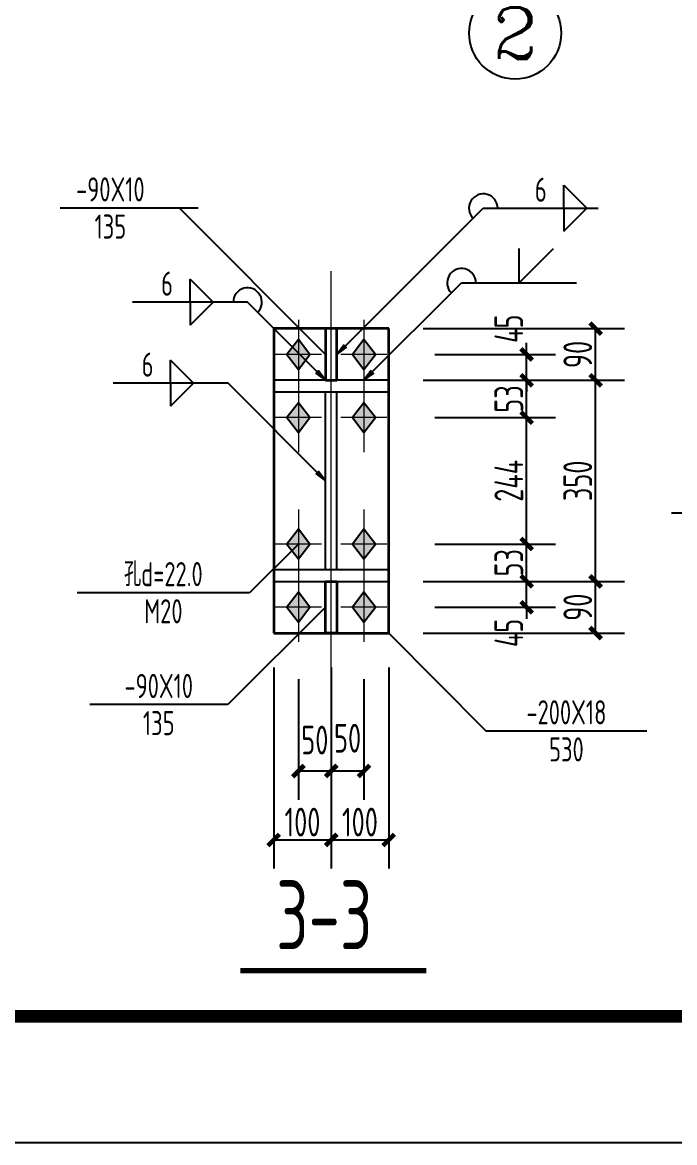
# Model space of a CAD drawing. Extents: x 69728788 to 150163257, y 20675998 to 43663798.
# Drawn here: x 75059633 to 75065307, y 20908088 to 20917836 of the extents above; entities that cross this region are included whole.
import ezdxf
from ezdxf.enums import TextEntityAlignment as Align

# ---------------------------------------------------------------- set-up
doc = ezdxf.new("R2010")
doc.units = 0
doc.header["$LTSCALE"] = 1000
doc.header["$MEASUREMENT"] = 0
doc.linetypes.add('线型6', pattern=[8.75, 5, -1.25, 1.25, -1.25])
doc.layers.get('0').update_dxf_attribs({"linetype": 'CONTINUOUS'})
doc.layers.get('DEFPOINTS').update_dxf_attribs({"linetype": 'CONTINUOUS'})
for name, color, linetype in [('10', 7, 'CONTINUOUS'), ('AXIS', 3, 'CONTINUOUS'), ('AXIS_TEXT', 7, 'CONTINUOUS'), ('PUB_TITLE', 4, 'CONTINUOUS'), ('尺寸标注', 253, 'CONTINUOUS'), ('焊缝标注', 253, 'CONTINUOUS'), ('螺栓孔标注', 253, 'CONTINUOUS'), ('钢板标注', 253, 'CONTINUOUS')]:
    doc.layers.add(name, color=color, linetype=linetype)
doc.layers.add('20', color=2, linetype='CONTINUOUS', lineweight=35)
doc.styles.add('COMPLEX', font='COMPLEX')
doc.styles.add('PkpmHz', font='Pkpmeng', dxfattribs={"width": 0.7, "bigfont": 'hztxt'})
doc.styles.add('TSSD_Rein', font='atssdeng.shx', dxfattribs={"width": 0.7, "bigfont": 'atssdchn.shx'})
doc.dimstyles.new('Pkpm_1.00', dxfattribs={"dimtxt": 250, "dimasz": 100, "dimexe": 250, "dimexo": 0.0625, "dimgap": 30, "dimtad": 1, "dimdec": 0, "dimrnd": 5, "dimzin": 0, "dimdsep": 46, "dimtxsty": 'PkpmHz', "dimblk1": 'ARCHTICK', "dimblk2": 'ARCHTICK', "dimsah": 1, "dimcen": 0.09, "dimadec": 0, "dimazin": 0, "dimtfac": 1, "dimtdec": 0, "dimtmove": 2, "dimatfit": 1, "dimfxl": 1, "dimtolj": 1, "dimtzin": 0, "dimarcsym": 0})

# ---------------------------------------------------------------- blocks, each defined once
blk = doc.blocks.new('_AXISO')
blk.add_circle((0, 0), 0.5)
at = {"layer": 'AXIS_TEXT', "style": 'COMPLEX', "width": 1.041667}
blk.add_attdef('A', text='', height=0.56, dxfattribs=at).set_placement((-0.25, -0.28), (0.25, -0.28), align=Align.FIT)
blk = doc.blocks.new('_ArchTick')
at = {"color": 0, "linetype": 'ByBlock', "const_width": 0.4}
blk.add_lwpolyline([(-0.5, -0.5), (0.5, 0.5)], dxfattribs=at)
blk = doc.blocks.new('*D7214')
at = {"layer": 'DEFPOINTS', "color": 0, "linetype": 'Continuous'}
for p in [(75062819.7, 20914946.7), (75064019.7, 20914946.7), (75062819.7, 20914721.7)]:
    blk.add_point(p, dxfattribs=at)
at = {"layer": '尺寸标注', "color": 0, "linetype": 'Continuous', "lineweight": -2}
for p, q in [((75064019.7, 20914946.7), (75064019.7, 20915046.7)), ((75063219.7, 20914946.7), (75064269.7, 20914946.7)), ((75064019.7, 20914721.7), (75064019.7, 20914946.7)), ((75063219.7, 20914721.7), (75064269.7, 20914721.7)), ((75064019.7, 20914721.7), (75064019.7, 20914621.7))]:
    blk.add_line(p, q, dxfattribs=at)
at = {"layer": '尺寸标注', "color": 0, "linetype": 'Continuous', "lineweight": -2, "xscale": 100, "yscale": 100, "zscale": 100}
for p, rotation in [((75064019.7, 20914946.7), 270), ((75064019.7, 20914721.7), 90)]:
    blk.add_blockref('_ArchTick', p, dxfattribs=dict(at, rotation=rotation))
at = {"layer": '尺寸标注', "color": 0, "linetype": 'Continuous', "insert": (75063864.5, 20915170.3), "char_height": 250, "attachment_point": 5, "rotation": 90, "style": 'PkpmHz'}
blk.add_mtext('\\A1;45', dxfattribs=at)
blk = doc.blocks.new('*D7215')
at = {"layer": 'DEFPOINTS', "color": 0, "linetype": 'Continuous'}
for p in [(75062819.7, 20914721.7), (75064019.7, 20914721.7), (75062819.7, 20914396.7)]:
    blk.add_point(p, dxfattribs=at)
at = {"layer": '尺寸标注', "color": 0, "linetype": 'Continuous', "lineweight": -2}
for p, q in [((75063219.7, 20914721.7), (75064269.7, 20914721.7)), ((75064019.7, 20914396.7), (75064019.7, 20914721.7)), ((75063219.7, 20914396.7), (75064269.7, 20914396.7))]:
    blk.add_line(p, q, dxfattribs=at)
at = {"layer": '尺寸标注', "color": 0, "linetype": 'Continuous', "lineweight": -2, "xscale": 100, "yscale": 100, "zscale": 100}
for p, rotation in [((75064019.7, 20914721.7), 90), ((75064019.7, 20914396.7), 270)]:
    blk.add_blockref('_ArchTick', p, dxfattribs=dict(at, rotation=rotation))
at = {"layer": '尺寸标注', "color": 0, "linetype": 'Continuous', "insert": (75063864.7, 20914559.2), "char_height": 250, "attachment_point": 5, "rotation": 90, "style": 'PkpmHz'}
blk.add_mtext('\\A1;53', dxfattribs=at)
blk = doc.blocks.new('*D7216')
at = {"layer": 'DEFPOINTS', "color": 0, "linetype": 'Continuous'}
for p in [(75062819.7, 20912971.7), (75064019.7, 20912971.7), (75062819.7, 20912746.7)]:
    blk.add_point(p, dxfattribs=at)
at = {"layer": '尺寸标注', "color": 0, "linetype": 'Continuous', "lineweight": -2}
for p, q in [((75064019.7, 20912971.7), (75064019.7, 20913071.7)), ((75063219.7, 20912971.7), (75064269.7, 20912971.7)), ((75064019.7, 20912746.7), (75064019.7, 20912971.7)), ((75063219.7, 20912746.7), (75064269.7, 20912746.7)), ((75064019.7, 20912746.7), (75064019.7, 20912646.7))]:
    blk.add_line(p, q, dxfattribs=at)
at = {"layer": '尺寸标注', "color": 0, "linetype": 'Continuous', "lineweight": -2, "xscale": 100, "yscale": 100, "zscale": 100}
for p, rotation in [((75064019.7, 20912971.7), 270), ((75064019.7, 20912746.7), 90)]:
    blk.add_blockref('_ArchTick', p, dxfattribs=dict(at, rotation=rotation))
at = {"layer": '尺寸标注', "color": 0, "linetype": 'Continuous', "insert": (75063864.5, 20912523.1), "char_height": 250, "attachment_point": 5, "rotation": 90, "style": 'PkpmHz'}
blk.add_mtext('\\A1;45', dxfattribs=at)
blk = doc.blocks.new('*D7217')
at = {"layer": 'DEFPOINTS', "color": 0, "linetype": 'Continuous'}
for p in [(75062819.7, 20913296.7), (75064019.7, 20913296.7), (75062819.7, 20912971.7)]:
    blk.add_point(p, dxfattribs=at)
at = {"layer": '尺寸标注', "color": 0, "linetype": 'Continuous', "lineweight": -2}
for p, q in [((75063219.7, 20913296.7), (75064269.7, 20913296.7)), ((75064019.7, 20912971.7), (75064019.7, 20913296.7)), ((75063219.7, 20912971.7), (75064269.7, 20912971.7))]:
    blk.add_line(p, q, dxfattribs=at)
at = {"layer": '尺寸标注', "color": 0, "linetype": 'Continuous', "lineweight": -2, "xscale": 100, "yscale": 100, "zscale": 100}
for p, rotation in [((75064019.7, 20913296.7), 90), ((75064019.7, 20912971.7), 270)]:
    blk.add_blockref('_ArchTick', p, dxfattribs=dict(at, rotation=rotation))
at = {"layer": '尺寸标注', "color": 0, "linetype": 'Continuous', "insert": (75063864.7, 20913134.2), "char_height": 250, "attachment_point": 5, "rotation": 90, "style": 'PkpmHz'}
blk.add_mtext('\\A1;53', dxfattribs=at)
blk = doc.blocks.new('*D7218')
at = {"layer": 'DEFPOINTS', "color": 0, "linetype": 'Continuous'}
for p in [(75062819.7, 20914396.7), (75064019.7, 20914396.7), (75062819.7, 20913296.7)]:
    blk.add_point(p, dxfattribs=at)
at = {"layer": '尺寸标注', "color": 0, "linetype": 'Continuous', "lineweight": -2}
for p, q in [((75063219.7, 20914396.7), (75064269.7, 20914396.7)), ((75064019.7, 20913296.7), (75064019.7, 20914396.7)), ((75063219.7, 20913296.7), (75064269.7, 20913296.7))]:
    blk.add_line(p, q, dxfattribs=at)
at = {"layer": '尺寸标注', "color": 0, "linetype": 'Continuous', "lineweight": -2, "xscale": 100, "yscale": 100, "zscale": 100}
for p, rotation in [((75064019.7, 20914396.7), 90), ((75064019.7, 20913296.7), 270)]:
    blk.add_blockref('_ArchTick', p, dxfattribs=dict(at, rotation=rotation))
at = {"layer": '尺寸标注', "color": 0, "linetype": 'Continuous', "insert": (75063864.7, 20913846.7), "char_height": 250, "attachment_point": 5, "rotation": 90, "style": 'PkpmHz'}
blk.add_mtext('\\A1;244', dxfattribs=at)
blk = doc.blocks.new('*D7219')
at = {"layer": 'DEFPOINTS', "color": 0, "linetype": 'Continuous'}
for p in [(75062034.7, 20912521.7), (75062319.7, 20912521.7), (75062319.7, 20911321.7)]:
    blk.add_point(p, dxfattribs=at)
at = {"layer": '尺寸标注', "color": 0, "linetype": 'Continuous', "lineweight": -2}
for p, q in [((75062034.7, 20912121.7), (75062034.7, 20911071.7)), ((75062319.7, 20912121.7), (75062319.7, 20911071.7)), ((75062034.7, 20911321.7), (75062319.7, 20911321.7))]:
    blk.add_line(p, q, dxfattribs=at)
at = {"layer": '尺寸标注', "color": 0, "linetype": 'Continuous', "lineweight": -2, "xscale": 100, "yscale": 100, "zscale": 100, "rotation": 180}
blk.add_blockref('_ArchTick', (75062034.7, 20911321.7), dxfattribs=at)
at = {"layer": '尺寸标注', "color": 0, "linetype": 'Continuous', "lineweight": -2, "xscale": 100, "yscale": 100, "zscale": 100}
blk.add_blockref('_ArchTick', (75062319.7, 20911321.7), dxfattribs=at)
at = {"layer": '尺寸标注', "color": 0, "linetype": 'Continuous', "insert": (75062177.2, 20911590.7), "char_height": 250, "attachment_point": 5, "style": 'PkpmHz'}
blk.add_mtext('\\A1;50', dxfattribs=at)
blk = doc.blocks.new('*D7220')
at = {"layer": 'DEFPOINTS', "color": 0, "linetype": 'Continuous'}
for p in [(75062319.7, 20912521.7), (75062604.7, 20912521.7), (75062604.7, 20911321.7)]:
    blk.add_point(p, dxfattribs=at)
at = {"layer": '尺寸标注', "color": 0, "linetype": 'Continuous', "lineweight": -2}
for p, q in [((75062319.7, 20912121.7), (75062319.7, 20911071.7)), ((75062604.7, 20912121.7), (75062604.7, 20911071.7)), ((75062319.7, 20911321.7), (75062604.7, 20911321.7))]:
    blk.add_line(p, q, dxfattribs=at)
at = {"layer": '尺寸标注', "color": 0, "linetype": 'Continuous', "lineweight": -2, "xscale": 100, "yscale": 100, "zscale": 100, "rotation": 180}
blk.add_blockref('_ArchTick', (75062319.7, 20911321.7), dxfattribs=at)
at = {"layer": '尺寸标注', "color": 0, "linetype": 'Continuous', "lineweight": -2, "xscale": 100, "yscale": 100, "zscale": 100}
blk.add_blockref('_ArchTick', (75062604.7, 20911321.7), dxfattribs=at)
at = {"layer": '尺寸标注', "color": 0, "linetype": 'Continuous', "insert": (75062462.2, 20911606.8), "char_height": 250, "attachment_point": 5, "style": 'PkpmHz'}
blk.add_mtext('\\A1;50', dxfattribs=at)
blk = doc.blocks.new('*D7221')
at = {"layer": 'DEFPOINTS', "color": 0, "linetype": 'Continuous'}
for p in [(75061819.7, 20912521.7), (75062319.7, 20912521.7), (75062319.7, 20910721.7)]:
    blk.add_point(p, dxfattribs=at)
at = {"layer": '尺寸标注', "color": 0, "linetype": 'Continuous', "lineweight": -2}
for p, q in [((75061819.7, 20912221.7), (75061819.7, 20910471.7)), ((75062319.7, 20912221.7), (75062319.7, 20910471.7)), ((75061819.7, 20910721.7), (75062319.7, 20910721.7))]:
    blk.add_line(p, q, dxfattribs=at)
at = {"layer": '尺寸标注', "color": 0, "linetype": 'Continuous', "lineweight": -2, "xscale": 100, "yscale": 100, "zscale": 100, "rotation": 180}
blk.add_blockref('_ArchTick', (75061819.7, 20910721.7), dxfattribs=at)
at = {"layer": '尺寸标注', "color": 0, "linetype": 'Continuous', "lineweight": -2, "xscale": 100, "yscale": 100, "zscale": 100}
blk.add_blockref('_ArchTick', (75062319.7, 20910721.7), dxfattribs=at)
at = {"layer": '尺寸标注', "color": 0, "linetype": 'Continuous', "insert": (75062069.7, 20910876.7), "char_height": 250, "attachment_point": 5, "style": 'PkpmHz'}
blk.add_mtext('\\A1;100', dxfattribs=at)
blk = doc.blocks.new('*D7222')
at = {"layer": 'DEFPOINTS', "color": 0, "linetype": 'Continuous'}
for p in [(75062319.7, 20912521.7), (75062819.7, 20912521.7), (75062819.7, 20910721.7)]:
    blk.add_point(p, dxfattribs=at)
at = {"layer": '尺寸标注', "color": 0, "linetype": 'Continuous', "lineweight": -2}
for p, q in [((75062319.7, 20912221.7), (75062319.7, 20910471.7)), ((75062819.7, 20912221.7), (75062819.7, 20910471.7)), ((75062319.7, 20910721.7), (75062819.7, 20910721.7))]:
    blk.add_line(p, q, dxfattribs=at)
at = {"layer": '尺寸标注', "color": 0, "linetype": 'Continuous', "lineweight": -2, "xscale": 100, "yscale": 100, "zscale": 100, "rotation": 180}
blk.add_blockref('_ArchTick', (75062319.7, 20910721.7), dxfattribs=at)
at = {"layer": '尺寸标注', "color": 0, "linetype": 'Continuous', "lineweight": -2, "xscale": 100, "yscale": 100, "zscale": 100}
blk.add_blockref('_ArchTick', (75062819.7, 20910721.7), dxfattribs=at)
at = {"layer": '尺寸标注', "color": 0, "linetype": 'Continuous', "insert": (75062569.7, 20910876.7), "char_height": 250, "attachment_point": 5, "style": 'PkpmHz'}
blk.add_mtext('\\A1;100', dxfattribs=at)
blk = doc.blocks.new('*D7223')
at = {"layer": 'DEFPOINTS', "color": 0, "linetype": 'Continuous'}
for p in [(75062819.7, 20912971.7), (75064619.7, 20912971.7), (75062819.7, 20912521.7)]:
    blk.add_point(p, dxfattribs=at)
at = {"layer": '尺寸标注', "color": 0, "linetype": 'Continuous', "lineweight": -2}
for p, q in [((75063119.7, 20912971.7), (75064869.7, 20912971.7)), ((75064619.7, 20912521.7), (75064619.7, 20912971.7)), ((75063119.7, 20912521.7), (75064869.7, 20912521.7))]:
    blk.add_line(p, q, dxfattribs=at)
at = {"layer": '尺寸标注', "color": 0, "linetype": 'Continuous', "lineweight": -2, "xscale": 100, "yscale": 100, "zscale": 100}
for p, rotation in [((75064619.7, 20912971.7), 90), ((75064619.7, 20912521.7), 270)]:
    blk.add_blockref('_ArchTick', p, dxfattribs=dict(at, rotation=rotation))
at = {"layer": '尺寸标注', "color": 0, "linetype": 'Continuous', "insert": (75064464.7, 20912746.7), "char_height": 250, "attachment_point": 5, "rotation": 90, "style": 'PkpmHz'}
blk.add_mtext('\\A1;90', dxfattribs=at)
blk = doc.blocks.new('*D7224')
at = {"layer": 'DEFPOINTS', "color": 0, "linetype": 'Continuous'}
for p in [(75062819.7, 20914721.7), (75064619.7, 20914721.7), (75062819.7, 20912971.7)]:
    blk.add_point(p, dxfattribs=at)
at = {"layer": '尺寸标注', "color": 0, "linetype": 'Continuous', "lineweight": -2}
for p, q in [((75063119.7, 20914721.7), (75064869.7, 20914721.7)), ((75064619.7, 20912971.7), (75064619.7, 20914721.7)), ((75063119.7, 20912971.7), (75064869.7, 20912971.7))]:
    blk.add_line(p, q, dxfattribs=at)
at = {"layer": '尺寸标注', "color": 0, "linetype": 'Continuous', "lineweight": -2, "xscale": 100, "yscale": 100, "zscale": 100}
for p, rotation in [((75064619.7, 20914721.7), 90), ((75064619.7, 20912971.7), 270)]:
    blk.add_blockref('_ArchTick', p, dxfattribs=dict(at, rotation=rotation))
at = {"layer": '尺寸标注', "color": 0, "linetype": 'Continuous', "insert": (75064464.7, 20913846.7), "char_height": 250, "attachment_point": 5, "rotation": 90, "style": 'PkpmHz'}
blk.add_mtext('\\A1;350', dxfattribs=at)
blk = doc.blocks.new('*D7225')
at = {"layer": 'DEFPOINTS', "color": 0, "linetype": 'Continuous'}
for p in [(75062819.7, 20915171.7), (75064619.7, 20915171.7), (75062819.7, 20914721.7)]:
    blk.add_point(p, dxfattribs=at)
at = {"layer": '尺寸标注', "color": 0, "linetype": 'Continuous', "lineweight": -2}
for p, q in [((75063119.7, 20915171.7), (75064869.7, 20915171.7)), ((75064619.7, 20914721.7), (75064619.7, 20915171.7)), ((75063119.7, 20914721.7), (75064869.7, 20914721.7))]:
    blk.add_line(p, q, dxfattribs=at)
at = {"layer": '尺寸标注', "color": 0, "linetype": 'Continuous', "lineweight": -2, "xscale": 100, "yscale": 100, "zscale": 100}
for p, rotation in [((75064619.7, 20915171.7), 90), ((75064619.7, 20914721.7), 270)]:
    blk.add_blockref('_ArchTick', p, dxfattribs=dict(at, rotation=rotation))
at = {"layer": '尺寸标注', "color": 0, "linetype": 'Continuous', "insert": (75064464.7, 20914946.7), "char_height": 250, "attachment_point": 5, "rotation": 90, "style": 'PkpmHz'}
blk.add_mtext('\\A1;90', dxfattribs=at)

msp = doc.modelspace()

# ---------------------------------------------------------------- hatches: boundary and pattern name
at = {"layer": '10'}
for points in [[(75062034.7, 20915076.7), (75061934.7, 20914946.7), (75062034.7, 20914816.7), (75062134.7, 20914946.7)], [(75062604.7, 20915076.7), (75062504.7, 20914946.7), (75062604.7, 20914816.7), (75062704.7, 20914946.7)], [(75062034.7, 20914526.7), (75061934.7, 20914396.7), (75062034.7, 20914266.7), (75062134.7, 20914396.7)], [(75062604.7, 20914526.7), (75062504.7, 20914396.7), (75062604.7, 20914266.7), (75062704.7, 20914396.7)], [(75062034.7, 20913426.7), (75061934.7, 20913296.7), (75062034.7, 20913166.7), (75062134.7, 20913296.7)], [(75062604.7, 20913426.7), (75062504.7, 20913296.7), (75062604.7, 20913166.7), (75062704.7, 20913296.7)], [(75062034.7, 20912876.7), (75061934.7, 20912746.7), (75062034.7, 20912616.7), (75062134.7, 20912746.7)], [(75062604.7, 20912876.7), (75062504.7, 20912746.7), (75062604.7, 20912616.7), (75062704.7, 20912746.7)]]:
    msp.add_hatch(color=1, dxfattribs=at).paths.add_polyline_path(points)
at = {"layer": '焊缝标注'}
for points in [[(75062369.7, 20914946.7), (75062451.1, 20915006.8), (75062429.9, 20915028)], [(75062269.7, 20914721.7), (75062209.7, 20914803.1), (75062188.5, 20914781.9)], [(75062604.7, 20914721.7), (75062686.1, 20914781.8), (75062664.9, 20914803)], [(75062269.7, 20913846.7), (75062209.7, 20913928.1), (75062188.5, 20913906.9)]]:
    msp.add_hatch(color=256, dxfattribs=at).paths.add_polyline_path(points)

# ---------------------------------------------------------------- linework, layer by layer
at = {"layer": '10', "linetype": '线型6', "lineweight": 18, "ltscale": 100}
msp.add_line((75062319.7, 20912021.7), (75062319.7, 20915671.7), dxfattribs=at)
at = {"layer": '10', "color": 9, "lineweight": 18, "ltscale": 100}
for p, q in [((75062034.7, 20915246.7), (75062034.7, 20914646.7)), ((75062604.7, 20915246.7), (75062604.7, 20914646.7)), ((75062234.7, 20914946.7), (75061834.7, 20914946.7)), ((75062804.7, 20914946.7), (75062404.7, 20914946.7)), ((75062034.7, 20914696.7), (75062034.7, 20914096.7)), ((75062604.7, 20914696.7), (75062604.7, 20914096.7)), ((75062234.7, 20914396.7), (75061834.7, 20914396.7)), ((75062804.7, 20914396.7), (75062404.7, 20914396.7)), ((75062034.7, 20913596.7), (75062034.7, 20912996.7)), ((75062604.7, 20913596.7), (75062604.7, 20912996.7)), ((75062234.7, 20913296.7), (75061834.7, 20913296.7)), ((75062804.7, 20913296.7), (75062404.7, 20913296.7)), ((75062034.7, 20913046.7), (75062034.7, 20912446.7)), ((75062604.7, 20913046.7), (75062604.7, 20912446.7)), ((75062234.7, 20912746.7), (75061834.7, 20912746.7)), ((75062804.7, 20912746.7), (75062404.7, 20912746.7))]:
    msp.add_line(p, q, dxfattribs=at)
at = {"layer": '10', "color": 3, "ltscale": 100}
for p, q in [((75062819.7, 20914721.7), (75061819.7, 20914721.7)), ((75061819.7, 20914721.7), (75061819.7, 20914621.7)), ((75062819.7, 20914621.7), (75062819.7, 20914721.7)), ((75061819.7, 20914621.7), (75062819.7, 20914621.7)), ((75062269.7, 20913071.7), (75062269.7, 20914621.7)), ((75062369.7, 20913071.7), (75062369.7, 20914621.7)), ((75062819.7, 20913071.7), (75061819.7, 20913071.7)), ((75061819.7, 20913071.7), (75061819.7, 20912971.7)), ((75062819.7, 20912971.7), (75062819.7, 20913071.7)), ((75061819.7, 20912971.7), (75062819.7, 20912971.7))]:
    msp.add_line(p, q, dxfattribs=at)
at = {"layer": '10', "color": 1, "linetype": 'Continuous'}
for points in [[(75062034.7, 20915076.7), (75061934.7, 20914946.7), (75062034.7, 20914816.7), (75062134.7, 20914946.7)], [(75062604.7, 20915076.7), (75062504.7, 20914946.7), (75062604.7, 20914816.7), (75062704.7, 20914946.7)], [(75062034.7, 20914526.7), (75061934.7, 20914396.7), (75062034.7, 20914266.7), (75062134.7, 20914396.7)], [(75062604.7, 20914526.7), (75062504.7, 20914396.7), (75062604.7, 20914266.7), (75062704.7, 20914396.7)], [(75062034.7, 20913426.7), (75061934.7, 20913296.7), (75062034.7, 20913166.7), (75062134.7, 20913296.7)], [(75062604.7, 20913426.7), (75062504.7, 20913296.7), (75062604.7, 20913166.7), (75062704.7, 20913296.7)], [(75062034.7, 20912876.7), (75061934.7, 20912746.7), (75062034.7, 20912616.7), (75062134.7, 20912746.7)], [(75062604.7, 20912876.7), (75062504.7, 20912746.7), (75062604.7, 20912616.7), (75062704.7, 20912746.7)]]:
    msp.add_lwpolyline(points, close=True, dxfattribs=at)
at = {"layer": '10', "const_width": 45}
msp.add_lwpolyline([(75061527.8, 20909584.1), (75063147.8, 20909584.1)], dxfattribs=at)
at = {"layer": '20', "ltscale": 100}
for p, q in [((75062819.7, 20915171.7), (75061819.7, 20915171.7)), ((75061819.7, 20915171.7), (75061819.7, 20912521.7)), ((75062369.7, 20915171.7), (75062269.7, 20915171.7)), ((75062269.7, 20915171.7), (75062269.7, 20914721.7)), ((75062369.7, 20914721.7), (75062369.7, 20915171.7)), ((75062819.7, 20912521.7), (75062819.7, 20915171.7)), ((75062269.7, 20914721.7), (75062369.7, 20914721.7)), ((75062269.7, 20912971.7), (75062369.7, 20912971.7)), ((75062269.7, 20912521.7), (75062269.7, 20912971.7)), ((75062369.7, 20912971.7), (75062369.7, 20912521.7)), ((75061819.7, 20912521.7), (75062819.7, 20912521.7)), ((75062369.7, 20912521.7), (75062269.7, 20912521.7))]:
    msp.add_line(p, q, dxfattribs=at)
at = {"layer": 'PUB_TITLE'}
msp.add_lwpolyline([(75043830.5, 20908087.7), (75141950.5, 20908087.7), (75141950.5, 20954287.7), (75043830.5, 20954287.7)], close=True, dxfattribs=at)
at = {"layer": 'PUB_TITLE', "const_width": 110}
msp.add_lwpolyline([(75046580.5, 20909187.7), (75140850.5, 20909187.7), (75140850.5, 20953187.7), (75046580.5, 20953187.7)], close=True, dxfattribs=at)
at = {"layer": '焊缝标注', "ltscale": 100}
for p, q in [((75064343, 20916419), (75064543, 20916219)), ((75064343, 20916219), (75064343, 20916419)), ((75062369.7, 20914946.7), (75063643, 20916219)), ((75063643, 20916219), (75064643, 20916219)), ((75064343, 20916019), (75064543, 20916219)), ((75064343, 20916219), (75064343, 20916019)), ((75063953.6, 20915569.9), (75063953.6, 20915869.9)), ((75063953.6, 20915569.9), (75064253.6, 20915869.9)), ((75061291.7, 20915401.3), (75061091.7, 20915601.3)), ((75061091.7, 20915401.3), (75061091.7, 20915601.3)), ((75062604.7, 20914721.7), (75063453.6, 20915569.9)), ((75063453.6, 20915569.9), (75064453.6, 20915569.9)), ((75061591.7, 20915401.3), (75060591.7, 20915401.3)), ((75061291.7, 20915401.3), (75061091.7, 20915201.3)), ((75061091.7, 20915401.3), (75061091.7, 20915201.3)), ((75062269.7, 20914721.7), (75061591.7, 20915401.3)), ((75061122.2, 20914696.2), (75060922.2, 20914896.2)), ((75060922.2, 20914696.2), (75060922.2, 20914896.2)), ((75061422.2, 20914696.2), (75060422.2, 20914696.2)), ((75061122.2, 20914696.2), (75060922.2, 20914496.2)), ((75060922.2, 20914696.2), (75060922.2, 20914496.2)), ((75062269.7, 20913846.7), (75061422.2, 20914696.2))]:
    msp.add_line(p, q, dxfattribs=at)
at = {"layer": '焊缝标注', "linetype": 'Continuous'}
for points in [[(75062369.7, 20914946.7), (75062451.1, 20915006.8), (75062429.9, 20915028)], [(75062269.7, 20914721.7), (75062209.7, 20914803.1), (75062188.5, 20914781.9)], [(75062604.7, 20914721.7), (75062686.1, 20914781.8), (75062664.9, 20914803)], [(75062269.7, 20913846.7), (75062209.7, 20913928.1), (75062188.5, 20913906.9)]]:
    msp.add_lwpolyline(points, close=True, dxfattribs=at)
at = {"layer": '焊缝标注', "ltscale": 100}
for centre, start, end in [((75063643, 20916219), 0, 224.97719), ((75063453.6, 20915569.9), 0, 224.97719), ((75061591.7, 20915401.3), 314.93158, 180)]:
    msp.add_arc(centre, 125, start, end, dxfattribs=at)
at = {"layer": '螺栓孔标注', "ltscale": 100}
for p, q in [((75062034.7, 20913296.7), (75061609.6, 20912873.3)), ((75061609.6, 20912873.3), (75060109.6, 20912873.3))]:
    msp.add_line(p, q, dxfattribs=at)
at = {"layer": '螺栓孔标注', "ltscale": 100, "const_width": 10}
msp.add_lwpolyline([(75062039.7, 20913296.7, 1), (75062029.7, 20913296.7, 1)], format="xyb", close=True, dxfattribs=at)
at = {"layer": '钢板标注', "ltscale": 100}
for p, q in [((75061162.8, 20916221), (75059962.8, 20916221)), ((75062269.7, 20914946.7), (75060998.5, 20916221)), ((75066679.1, 20913564), (75065279.1, 20913564)), ((75062269.7, 20912746.7), (75061419.5, 20911899.8)), ((75062819.7, 20912521.7), (75063665.9, 20911670.8)), ((75061419.5, 20911899.8), (75060219.5, 20911899.8)), ((75063665.9, 20911670.8), (75065065.9, 20911670.8))]:
    msp.add_line(p, q, dxfattribs=at)
at = {"layer": '钢板标注', "ltscale": 100, "const_width": 10}
for points in [[(75062274.7, 20914946.7, 1), (75062264.7, 20914946.7, 1)], [(75062274.7, 20912746.7, 1), (75062264.7, 20912746.7, 1)], [(75062824.7, 20912521.7, 1), (75062814.7, 20912521.7, 1)]]:
    msp.add_lwpolyline(points, format="xyb", close=True, dxfattribs=at)

# ---------------------------------------------------------------- block references
at = {"layer": 'AXIS', "ltscale": 1000}
ref = msp.add_blockref('_AXISO', (75063919.6, 20917742.5), dxfattribs=dict(at, xscale=800, yscale=800, zscale=800))
ref.add_attrib('A', '2', dxfattribs={"layer": 'AXIS_TEXT', "height": 448, "style": 'COMPLEX', "width": 1.339286}).set_placement((75063719.6, 20917518.5), (75064119.6, 20917518.5), align=Align.FIT)

# ---------------------------------------------------------------- texts
at = {"layer": '10', "style": 'TSSD_Rein', "width": 0.7}
msp.add_text('3-3', height=600, dxfattribs=at).set_placement((75061840.6, 20909769.6))
at = {"layer": '焊缝标注', "style": 'PkpmHz', "width": 0.71}
for p in [(75064143, 20916275.6), (75060891.7, 20915457.9), (75060722.2, 20914752.8)]:
    msp.add_text('6', height=210, dxfattribs=at).set_placement(p, align=Align.CENTER)
at = {"layer": '螺栓孔标注', "style": 'PkpmHz', "width": 0.71}
msp.add_text('孔d=22.0', height=210, dxfattribs=at).set_placement((75060859.6, 20912929.9), align=Align.CENTER)
msp.add_text('M20', height=210, dxfattribs=at).set_placement((75060859.6, 20912816.7), align=Align.TOP_CENTER)
at = {"layer": '钢板标注', "style": 'PkpmHz', "width": 0.71}
for s, p in [('-90X10', (75060398.5, 20916277.6)), ('-90X10', (75060819.5, 20911956.5)), ('-200X18', (75064365.9, 20911727.4))]:
    msp.add_text(s, height=210, dxfattribs=at).set_placement(p, align=Align.CENTER)
for s, p in [('135', (75060398.5, 20916164.4)), ('135', (75060819.5, 20911843.2)), ('530', (75064365.9, 20911614.2))]:
    msp.add_text(s, height=210, dxfattribs=at).set_placement(p, align=Align.TOP_CENTER)

# ---------------------------------------------------------------- dimensions: what is measured, and where the dimension line sits
at = {"layer": '尺寸标注', "linetype": 'Continuous'}
for base, p1, p2, picture, middle in [((75064019.7, 20914946.7), (75062819.7, 20914721.7), (75062819.7, 20914946.7), '*D7214', (75063864.5, 20915170.3)), ((75064019.7, 20912971.7), (75062819.7, 20912746.7), (75062819.7, 20912971.7), '*D7216', (75063864.5, 20912523.1))]:
    dim = msp.add_linear_dim(base=base, p1=p1, p2=p2, angle=90, text='45', dimstyle='Pkpm_1.00', override={"dimexo": 400, "dimtih": 0, "dimtoh": 0}, dxfattribs=at)
    dim.commit()
    dim.dimension.update_dxf_attribs({"geometry": picture, "text_midpoint": middle, "dimtype": 160})
for base, p1, p2, text, override, picture, middle in [((75064619.7, 20915171.7), (75062819.7, 20914721.7), (75062819.7, 20915171.7), '90', {"dimexo": 300, "dimtih": 0, "dimtoh": 0}, '*D7225', (75064464.7, 20914946.7)), ((75064019.7, 20914721.7), (75062819.7, 20914396.7), (75062819.7, 20914721.7), '53', {"dimexo": 400, "dimtih": 0, "dimtoh": 0}, '*D7215', (75063864.7, 20914559.2)), ((75064619.7, 20914721.7), (75062819.7, 20912971.7), (75062819.7, 20914721.7), '350', {"dimexo": 300, "dimtih": 0, "dimtoh": 0}, '*D7224', (75064464.7, 20913846.7)), ((75064019.7, 20914396.7), (75062819.7, 20913296.7), (75062819.7, 20914396.7), '244', {"dimexo": 400, "dimtih": 0, "dimtoh": 0}, '*D7218', (75063864.7, 20913846.7)), ((75064019.7, 20913296.7), (75062819.7, 20912971.7), (75062819.7, 20913296.7), '53', {"dimexo": 400, "dimtih": 0, "dimtoh": 0}, '*D7217', (75063864.7, 20913134.2)), ((75064619.7, 20912971.7), (75062819.7, 20912521.7), (75062819.7, 20912971.7), '90', {"dimexo": 300, "dimtih": 0, "dimtoh": 0}, '*D7223', (75064464.7, 20912746.7))]:
    dim = msp.add_linear_dim(base=base, p1=p1, p2=p2, angle=90, text=text, dimstyle='Pkpm_1.00', override=override, dxfattribs=at)
    dim.commit()
    dim.dimension.update_dxf_attribs({"geometry": picture, "text_midpoint": middle})
for base, p1, p2, picture, middle in [((75062319.7, 20910721.7), (75061819.7, 20912521.7), (75062319.7, 20912521.7), '*D7221', (75062069.7, 20910876.7)), ((75062819.7, 20910721.7), (75062319.7, 20912521.7), (75062819.7, 20912521.7), '*D7222', (75062569.7, 20910876.7))]:
    dim = msp.add_linear_dim(base=base, p1=p1, p2=p2, text='100', dimstyle='Pkpm_1.00', override={"dimexo": 300, "dimtih": 0, "dimtoh": 0}, dxfattribs=at)
    dim.commit()
    dim.dimension.update_dxf_attribs({"geometry": picture, "text_midpoint": middle})
for base, p1, p2, picture, middle in [((75062319.7, 20911321.7), (75062034.7, 20912521.7), (75062319.7, 20912521.7), '*D7219', (75062177.2, 20911590.7)), ((75062604.7, 20911321.7), (75062319.7, 20912521.7), (75062604.7, 20912521.7), '*D7220', (75062462.2, 20911606.8))]:
    dim = msp.add_linear_dim(base=base, p1=p1, p2=p2, text='50', dimstyle='Pkpm_1.00', override={"dimexo": 400, "dimtih": 0, "dimtoh": 0}, dxfattribs=at)
    dim.commit()
    dim.dimension.update_dxf_attribs({"geometry": picture, "text_midpoint": middle, "dimtype": 160})

doc.saveas('drawing.dxf')
